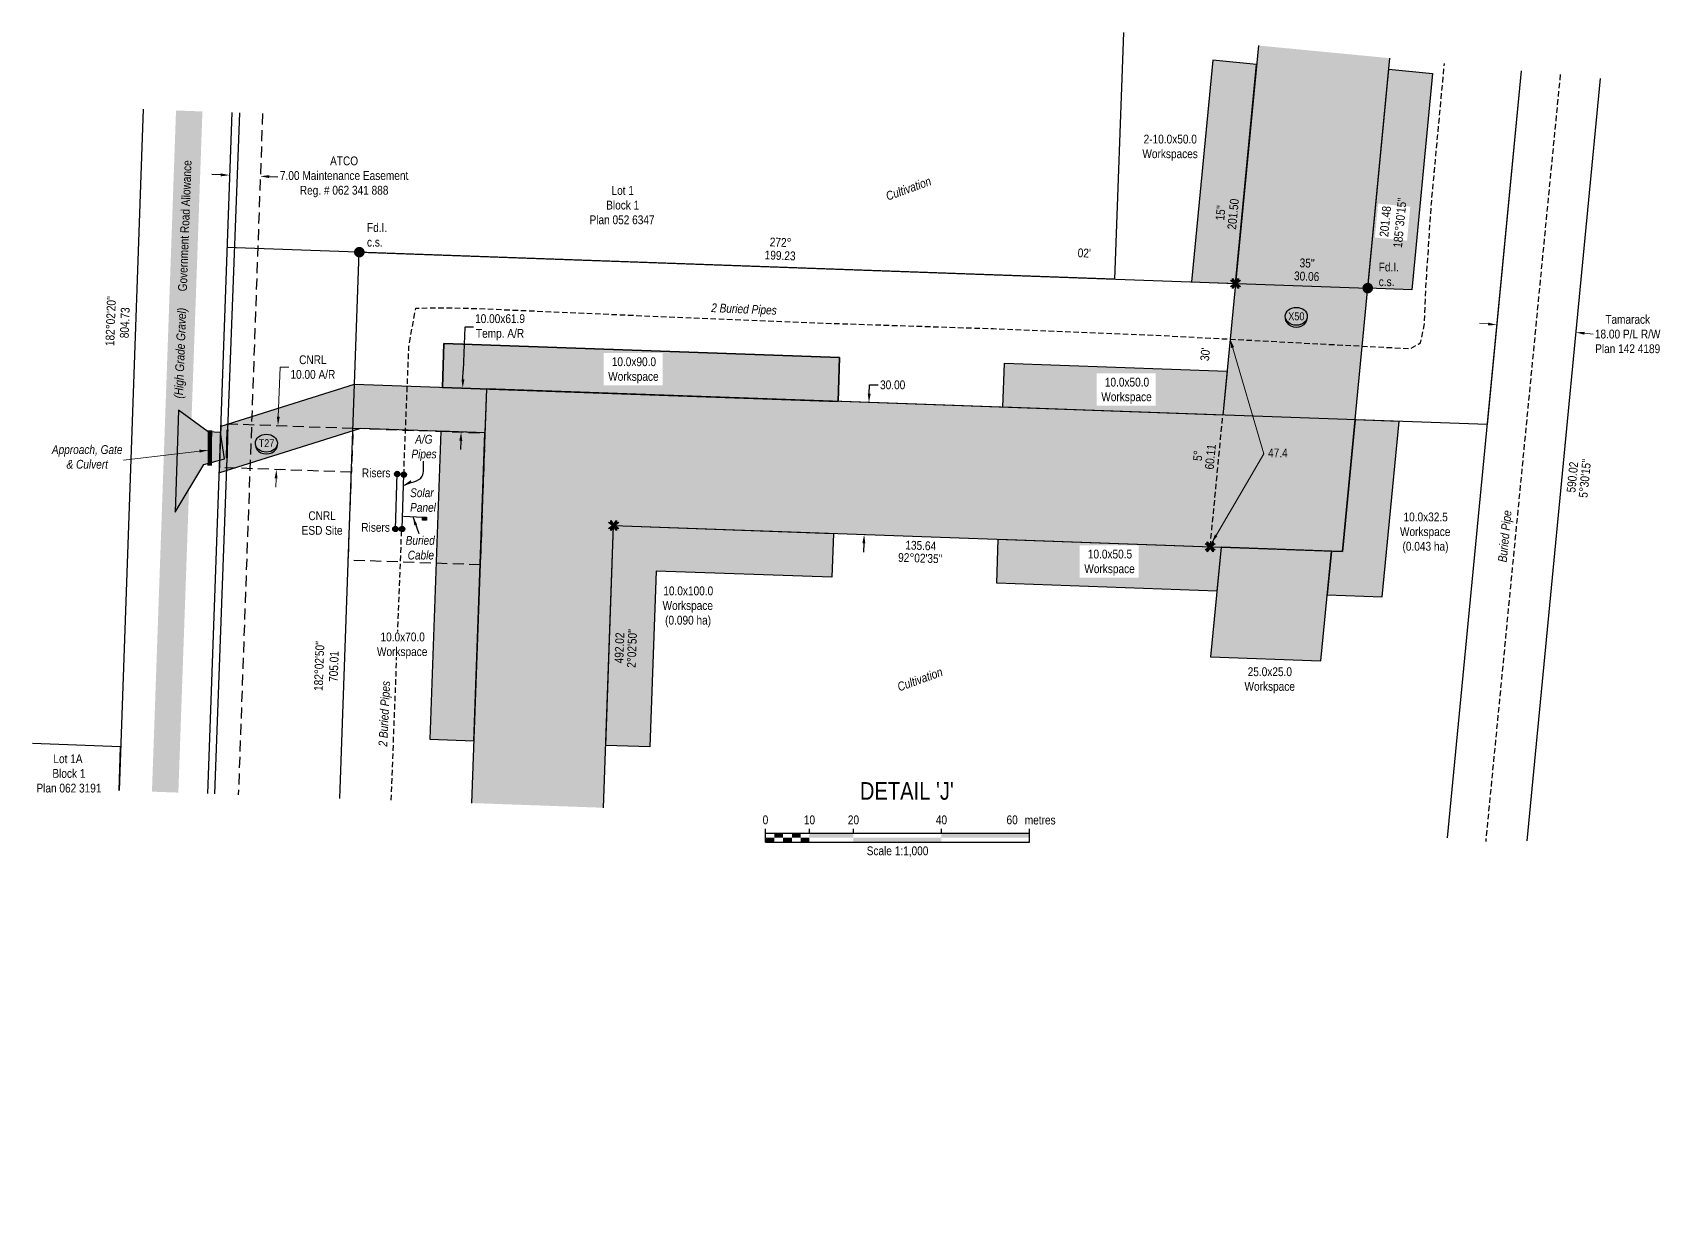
# Model space of a CAD drawing. Extents: x 338216 to 346362, y 6125251 to 6136161.
# Drawn here: x 338373 to 340222, y 6133635 to 6134965 of the extents above; entities that cross this region are included whole.
import ezdxf
from ezdxf.enums import TextEntityAlignment as Align

# ---------------------------------------------------------------- set-up
doc = ezdxf.new("R2010")
doc.units = 0
doc.header["$LTSCALE"] = 5
doc.header["$PDSIZE"] = 0.5
for name, pattern in [('foc-ACCESSROAD', [3.75, 2.5, -1.25]), ('foc-FLOWLINE', [3.75, 2.5, -1.25]), ('foc-TRAV', [1.875, 1.25, -0.625]), ('UG_PIPE', [1.875, 1.25, -0.625])]:
    doc.linetypes.add(name, pattern=pattern)
doc.layers.get('Defpoints').update_dxf_attribs({"color": 9})
for name, color, linetype in [('AS-CABLE', 224, 'foc-CABLE'), ('AS-FENCE', 48, 'foc-FENCE'), ('AS-PIPE-AG', 44, 'Continuous'), ('AS-PIPE-UG', 44, 'UG_PIPE'), ('AS-PIPE-UG-T', 44, 'Continuous'), ('AS-POWER', 104, 'foc-POWER'), ('AS-ROADS', 254, 'Continuous'), ('AS-SYMBOL', 7, 'Continuous'), ('C-AR', 13, 'foc-ACCESSROAD'), ('C-RW', 13, 'Continuous'), ('C-WS', 13, 'foc-ACCESSROAD'), ('DETAIL-T', 7, 'Continuous'), ('F-EZE', 190, 'foc-FLOWLINE'), ('F-RW', 190, 'Continuous'), ('F-WS-S', 190, 'Continuous'), ('L-BD', 7, 'Continuous'), ('L-BD1', 253, 'Continuous'), ('L-MON', 1, 'Continuous'), ('L-ROAD-T', 7, 'Continuous'), ('L-SEC', 7, 'Continuous'), ('L-TITLEDB', 4, 'Continuous'), ('P-CROSSINGS', 250, 'Continuous'), ('P-PROPOSED', 10, 'Continuous'), ('P-PROPOSED-H', 21, 'Continuous'), ('P-TEMP-BLUE', 146, 'Continuous'), ('P-TEMP-BLUE-T', 146, 'Continuous'), ('P-TRAV', 4, 'foc-TRAV'), ('P-TXT', 4, 'Continuous')]:
    doc.layers.add(name, color=color, linetype=linetype)
for name, color, linetype, lineweight in [('AS-GENERAL', 48, 'Continuous', 18), ('C-AR-T', 13, 'Continuous', 9), ('F-RW-T', 190, 'Continuous', 9), ('T-TEXT', 48, 'Continuous', 18), ('T-TIE-T', 201, 'Continuous', 18)]:
    doc.layers.add(name, color=color, linetype=linetype, lineweight=lineweight)
doc.layers.add('P-TEMP-BLUE-H', color=7, linetype='Continuous', true_color=0x99e6ff)
doc.styles.add('80', font='ARIALN.TTF', dxfattribs={"height": 10})
doc.styles.add('80CG', font='ARIALN.TTF', dxfattribs={"height": 10})
doc.styles.add('80L', font='ARIALN.TTF', dxfattribs={"height": 10})
doc.styles.add('80LS', font='ARIALNI.TTF', dxfattribs={"height": 10})
doc.styles.add('Crossing', font='ARIALN.TTF', dxfattribs={"height": 10})
doc.styles.add('foc-LtypeFont', font='ARIALN.TTF', dxfattribs={"height": 7.35})
doc.linetypes.add('foc-CABLE', pattern='A,2,-1,["C",foc-LtypeFont,S=0.2,R=0,X=-0.625,Y=-0.75],-1.24,8', length=12.24)
doc.linetypes.add('foc-FENCE', pattern='A,10,-1,["X",foc-LtypeFont,S=0.2,R=0,X=-0.625,Y=-0.75],-1.24', length=12.24)
doc.linetypes.add('foc-POWER', pattern='A,6,-1,["P",foc-LtypeFont,S=0.2,R=0,X=-0.625,Y=-0.75],-1.24,4', length=12.24)
doc.dimstyles.new('Compass 5 000', dxfattribs={"dimscale": 5, "dimtxt": 9, "dimasz": 2, "dimexe": 0.2, "dimexo": 0.0625, "dimgap": 0.5, "dimtad": 0, "dimtih": 1, "dimtoh": 1, "dimzin": 0, "dimdsep": 46, "dimtxsty": '80CG', "dimcen": 0.1, "dimse1": 1, "dimse2": 1, "dimclrd": 256, "dimclrt": 256, "dimaunit": 1, "dimadec": 4, "dimazin": 0, "dimtfac": 0.06, "dimtofl": 0, "dimtmove": 0, "dimatfit": 1, "dimfxl": 0.2, "dimtolj": 1, "dimtzin": 0, "dimlwd": -1, "dimarcsym": 0})

# ---------------------------------------------------------------- blocks, each defined once
blk = doc.blocks.new('*D299')
at = {"layer": 'C-AR-T', "transparency": 16777216}
for p, q in [((338652.3, 6134528.9), (338654.3, 6134585.3)), ((338654.3, 6134585.3), (338664.3, 6134585.3)), ((338649.8, 6134458.9), (338649.5, 6134448.9))]:
    blk.add_line(p, q, dxfattribs=at)
for points in [[(338650.7, 6134528.9), (338654, 6134528.8), (338652, 6134518.9)], [(338648.2, 6134459), (338651.5, 6134458.9), (338650.2, 6134468.9)]]:
    blk.add_solid(points, dxfattribs=at)
at = {"layer": 'Defpoints', "color": 0, "transparency": 16777216}
for p in [(338652, 6134518.9), (338661.6, 6134518.5), (338659.8, 6134468.6)]:
    blk.add_point(p, dxfattribs=at)
at = {"layer": 'C-AR-T', "transparency": 16777216, "insert": (338691.6, 6134585.3), "char_height": 10, "attachment_point": 5, "style": '80CG'}
blk.add_mtext('\\A1;CNRL\\P10.00 A/R', dxfattribs=at)
blk = doc.blocks.new('RISER')
h = blk.add_hatch(color=255)
h.dxf.hatch_style = 1
edge = h.paths.add_edge_path()
edge.add_arc((0, 0), 0.7, 0, 360)
blk.add_hatch(color=48).paths.add_polyline_path([(0.58, -0.15), (-0.58, -0.15, 0.774597)])
at = {"color": 48}
blk.add_line((-0.58, -0.15), (0.58, -0.15), dxfattribs=at)
blk.add_circle((0, 0), 0.6, dxfattribs=at)
blk = doc.blocks.new('*D298')
at = {"layer": 'Defpoints', "color": 0, "transparency": 16777216}
for p in [(338852.7, 6134561.8), (338861.8, 6134561.5), (338850.9, 6134511.9)]:
    blk.add_point(p, dxfattribs=at)
at = {"layer": 'P-TEMP-BLUE-T', "transparency": 16777216}
for p, q in [((338864.2, 6134630.5), (338862.5, 6134581.5)), ((338874.2, 6134630.5), (338864.2, 6134630.5)), ((338862.1, 6134571.5), (338862.5, 6134581.5)), ((338859.6, 6134501.6), (338859.3, 6134491.6))]:
    blk.add_line(p, q, dxfattribs=at)
for points in [[(338860.4, 6134571.6), (338863.8, 6134571.4), (338861.8, 6134561.5)], [(338857.9, 6134501.6), (338861.3, 6134501.5), (338860, 6134511.5)]]:
    blk.add_solid(points, dxfattribs=at)
at = {"layer": 'P-TEMP-BLUE-T', "transparency": 16777216, "insert": (338904.2, 6134630.5), "char_height": 10, "attachment_point": 5, "style": '80CG'}
blk.add_mtext('\\A1;10.00x61.9 \\PTemp. A/R', dxfattribs=at)
blk = doc.blocks.new('fdia')
at = {"color": 255, "const_width": 1}
blk.add_lwpolyline([(-0.5, 0, 1), (0.5, 0, 1)], format="xyb", close=True, dxfattribs=at)
blk = doc.blocks.new('Fdiaa')
blk.add_blockref('fdia', (0, 0))
blk = doc.blocks.new('fdib')
at = {"color": 1, "const_width": 1.6}
blk.add_lwpolyline([(-0.4, 0, 1), (0.4, 0, 1)], format="xyb", close=True, dxfattribs=at)
at = {"color": 1}
blk.add_circle((0, 0), 0.8, dxfattribs=at)
blk = doc.blocks.new('Fdibb')
blk.add_blockref('fdib', (0, 0))
blk = doc.blocks.new('fdicc')
for name in ['Fdibb', 'Fdiaa']:
    blk.add_blockref(name, (0, 0))
blk = doc.blocks.new('FDI')
blk.add_blockref('fdicc', (0, 0))
blk = doc.blocks.new('TEMP')
h = blk.add_hatch(color=255)
h.dxf.hatch_style = 1
h.paths.add_polyline_path([(0, 0.25), (-0.67, 1.15), (-0.67, 0.67), (-1.15, 0.67), (-0.25, 0), (-1.15, -0.67), (-0.67, -0.67), (-0.67, -1.15), (0, -0.25), (0.67, -1.15), (0.67, -0.67), (1.15, -0.67), (0.25, 0), (1.15, 0.67), (0.67, 0.67), (0.67, 1.15)])
h.paths.add_polyline_path([(0.57, 0.85), (0.57, 0.57), (0.85, 0.57), (0.08, 0), (0.85, -0.57), (0.57, -0.57), (0.57, -0.85), (0, -0.08), (-0.57, -0.85), (-0.57, -0.57), (-0.85, -0.57), (-0.08, 0), (-0.85, 0.57), (-0.57, 0.57), (-0.57, 0.85), (0, 0.08)], flags=16)
h = blk.add_hatch(color=1)
h.dxf.hatch_style = 1
h.paths.add_polyline_path([(0, 0.08), (-0.57, 0.85), (-0.57, 0.57), (-0.85, 0.57), (-0.08, 0), (-0.85, -0.57), (-0.57, -0.57), (-0.57, -0.85), (0, -0.08), (0.57, -0.85), (0.57, -0.57), (0.85, -0.57), (0.08, 0), (0.85, 0.57), (0.57, 0.57), (0.57, 0.85)])
at = {"color": 1}
for p, q in [((-0.08, 0), (0.08, 0)), ((0, 0.08), (0, -0.08))]:
    blk.add_line(p, q, dxfattribs=at)
at = {"color": 255, "flags": 128}
blk.add_lwpolyline([(-0.25, 0), (-1.15, 0.67), (-0.67, 0.67), (-0.67, 1.15), (0, 0.25), (0.67, 1.15), (0.67, 0.67), (1.15, 0.67), (0.25, 0), (1.15, -0.67), (0.67, -0.67), (0.67, -1.15), (0, -0.25), (-0.67, -1.15), (-0.67, -0.67), (-1.15, -0.67)], close=True, dxfattribs=at)
at = {"color": 1, "flags": 128}
blk.add_lwpolyline([(-0.08, 0), (-0.85, 0.57), (-0.57, 0.57), (-0.57, 0.85), (0, 0.08), (0.57, 0.85), (0.57, 0.57), (0.85, 0.57), (0.08, 0), (0.85, -0.57), (0.57, -0.57), (0.57, -0.85), (0, -0.08), (-0.57, -0.85), (-0.57, -0.57), (-0.85, -0.57)], close=True, dxfattribs=at)
blk = doc.blocks.new('xing2')
h = blk.add_hatch(color=50)
h.dxf.hatch_style = 1
edge = h.paths.add_edge_path()
edge.add_ellipse((0, 0), major_axis=(-12.5, 0), ratio=0.816297, start_angle=0, end_angle=360)
h = blk.add_hatch(color=250)
h.dxf.hatch_style = 1
edge = h.paths.add_edge_path()
edge.add_ellipse((0, -2), major_axis=(-12.5, 0), ratio=0.816297, start_angle=0, end_angle=180)
edge.add_line((12.5, -2), (12.5, 0))
edge.add_ellipse((0, 0), major_axis=(-12.5, 0), ratio=0.816297, start_angle=0, end_angle=180, ccw=False)
edge.add_line((-12.5, 0), (-12.5, -2))
at = {"color": 250}
blk.add_ellipse((0, 0), major_axis=(-12.5, 0), ratio=0.816297, dxfattribs=at)
blk.add_ellipse((0, -2), major_axis=(-12.5, 0), ratio=0.816297, start_param=0, end_param=3.141593, dxfattribs=at)
at = {"color": 250, "style": 'Crossing'}
blk.add_attdef('CROSSING', text='', height=9, dxfattribs=at).set_placement((0.1, 0), align=Align.MIDDLE_CENTER)
at = {"color": 250, "style": 'Crossing', "flags": 1}
for tag, p in [('OWNER', (0.1, -12.5)), ('DESCRIPTION', (0.1, -25.8)), ('LOCATION', (0.1, -39.3)), ('DWG_REF', (0.1, -52.8))]:
    blk.add_attdef(tag, text='', height=9, dxfattribs=at).set_placement(p, align=Align.MIDDLE_CENTER)
blk = doc.blocks.new('Well_proximity')
h = blk.add_hatch(color=191)
h.dxf.hatch_style = 1
edge = h.paths.add_edge_path()
edge.add_ellipse((0, 0), major_axis=(-12.5, 0), ratio=0.816297, start_angle=0, end_angle=360)
h = blk.add_hatch(color=250)
h.dxf.hatch_style = 1
edge = h.paths.add_edge_path()
edge.add_ellipse((0, -2), major_axis=(-12.5, 0), ratio=0.816297, start_angle=0, end_angle=180)
edge.add_line((12.5, -2), (12.5, 0))
edge.add_ellipse((0, 0), major_axis=(-12.5, 0), ratio=0.816297, start_angle=0, end_angle=180, ccw=False)
edge.add_line((-12.5, 0), (-12.5, -2))
at = {"color": 250}
blk.add_ellipse((0, 0), major_axis=(-12.5, 0), ratio=0.816297, dxfattribs=at)
blk.add_ellipse((0, -2), major_axis=(-12.5, 0), ratio=0.816297, start_param=0, end_param=3.141593, dxfattribs=at)
at = {"color": 250, "style": '80L'}
blk.add_attdef('CROSSING', text='', height=9, dxfattribs=at).set_placement((0.1, 0), align=Align.MIDDLE_CENTER)
blk = doc.blocks.new('*D300')
at = {"layer": 'Defpoints', "color": 0, "transparency": 16777216}
for p in [(338597, 6134803.4), (338529.2, 6132897.9), (338564.1, 6132896.7)]:
    blk.add_point(p, dxfattribs=at)
at = {"layer": 'F-WS-S', "transparency": 16777216}
for p, q in [((338587, 6134803.7), (338577, 6134804.1)), ((338641.9, 6134801.8), (338651.9, 6134801.4))]:
    blk.add_line(p, q, dxfattribs=at)
for points in [[(338587, 6134805.4), (338586.9, 6134802), (338597, 6134803.4)], [(338642, 6134803.4), (338641.9, 6134800.1), (338631.9, 6134802.1)]]:
    blk.add_solid(points, dxfattribs=at)
at = {"layer": 'F-WS-S', "transparency": 16777216, "insert": (338727.1, 6134801.4), "char_height": 10, "attachment_point": 5, "style": '80CG'}
blk.add_mtext('\\A1;ATCO\\P7.00 Maintenance Easement\\PReg. # 062 341 888', dxfattribs=at)
blk = doc.blocks.new('*D301')
at = {"layer": 'Defpoints', "color": 0, "transparency": 16777216}
for p in [(339347.9, 6134544.2), (339317.8, 6134395.2), (339342.6, 6134394.3)]:
    blk.add_point(p, dxfattribs=at)
at = {"layer": 'P-TXT', "transparency": 16777216}
for p, q in [((339323.5, 6134555.1), (339323.9, 6134565.1)), ((339323.9, 6134565.1), (339333.9, 6134565.1)), ((339317.5, 6134385.2), (339317.1, 6134375.2))]:
    blk.add_line(p, q, dxfattribs=at)
for points in [[(339321.9, 6134555.1), (339325.2, 6134555), (339323.2, 6134545.1)], [(339315.8, 6134385.3), (339319.1, 6134385.2), (339317.8, 6134395.2)]]:
    blk.add_solid(points, dxfattribs=at)
at = {"layer": 'P-TXT', "transparency": 16777216, "insert": (339350.2, 6134565.1), "char_height": 10, "attachment_point": 5, "style": '80CG'}
blk.add_mtext('\\A1;30.00', dxfattribs=at)
blk = doc.blocks.new('*U254')
at = {"color": 0}
for p, q in [((-150, 0), (-150, 15)), ((-150, 10), (150.2, 10)), ((-150, 0), (150.2, 0)), ((-100, 10), (-100, 15)), ((-50, 10), (-50, 15)), ((50, 10), (50, 15)), ((150.2, 0), (150.2, 15))]:
    blk.add_line(p, q, dxfattribs=at)
for points in [[(-150, 5), (-140, 5), (-150, 0), (-140, 0)], [(-140, 10), (-130, 10), (-140, 5), (-130, 5)], [(-130, 5), (-120, 5), (-130, 0), (-120, 0)], [(-120, 10), (-110, 10), (-120, 5), (-110, 5)], [(-110, 5), (-100, 5), (-110, 0), (-100, 0)], [(-100, 10), (-50, 10), (-100, 5), (-50, 5)], [(-50, 5), (50, 5), (-50, 0), (50, 0)], [(50, 10), (150.2, 10), (50, 5), (150.2, 5)]]:
    blk.add_solid(points, dxfattribs=at)
at = {"color": 0, "style": '80'}
blk.add_text('metres', height=10, dxfattribs=at).set_placement((162.2, 20), align=Align.CENTER)
at = {"color": 0, "char_height": 10, "style": '80'}
for s, insert, attachment_point in [('0', (-150, 30.2), 2), ('10', (-100, 30.2), 2), ('20', (-50, 30.2), 2), ('40', (50, 30.2), 2), ('60', (136.7, 30.2), 3), ('Scale 1:1,000', (0.1, -5), 2)]:
    blk.add_mtext(s, dxfattribs=dict(at, insert=insert, attachment_point=attachment_point))
blk = doc.blocks.new('*D302')
at = {"layer": 'Defpoints', "color": 0, "transparency": 16777216}
for p in [(340126.1, 6134624.7), (339986.7, 6134115.1), (340076.2, 6134106.5)]:
    blk.add_point(p, dxfattribs=at)
at = {"layer": 'F-RW-T', "transparency": 16777216}
for p, q in [((340026.6, 6134634.3), (340016.6, 6134635.2)), ((340136.1, 6134623.7), (340146, 6134622.8))]:
    blk.add_line(p, q, dxfattribs=at)
for points in [[(340026.7, 6134635.9), (340026.4, 6134632.6), (340036.5, 6134633.3)], [(340136.2, 6134625.4), (340135.9, 6134622.1), (340126.1, 6134624.7)]]:
    blk.add_solid(points, dxfattribs=at)
at = {"layer": 'F-RW-T', "transparency": 16777216, "insert": (340185.1, 6134622.8), "char_height": 10, "attachment_point": 5, "style": '80CG'}
blk.add_mtext('\\A1;Tamarack\\P18.00 P/L R/W\\PPlan 142 4189', dxfattribs=at)

msp = doc.modelspace()

# ---------------------------------------------------------------- hatches: boundary and pattern name
at = {"layer": 'AS-POWER'}
h = msp.add_hatch(color=256, dxfattribs=at)
h.dxf.hatch_style = 1
h.paths.add_polyline_path([(338816.304, 6134414.969), (338820.758, 6134414.969), (338820.758, 6134411.408), (338816.304, 6134411.408)])
at = {"layer": 'AS-ROADS'}
h = msp.add_hatch(color=256, dxfattribs=at)
h.dxf.hatch_style = 1
h.paths.add_polyline_path([(338535.047, 6134420.554), (338567.812, 6134474.762), (338591.222, 6134480.952), (338586.852, 6134510.977), (338572.612, 6134511.642), (338539.134, 6134536.281)])
at = {"layer": 'P-PROPOSED-H'}
h = msp.add_hatch(color=256, dxfattribs=at)
h.dxf.hatch_style = 1
h.paths.add_polyline_path([(339914.974, 6134936.253), (339765.698, 6134950.627), (339725.265, 6134530.779), (338888.696, 6134560.541), (338871.906, 6134090.04), (339021.778, 6134084.692), (339033.22, 6134405.337), (339861.01, 6134375.888)])
at = {"layer": 'P-TEMP-BLUE-H'}
h = msp.add_hatch(color=256, dxfattribs=at)
h.dxf.hatch_style = 1
h.paths.add_polyline_path([(339713.873, 6134933.964), (339689.624, 6134682.164), (339739.672, 6134680.378), (339763.632, 6134929.172)])
h = msp.add_hatch(color=256, dxfattribs=at)
h.dxf.hatch_style = 1
h.paths.add_polyline_path([(339913.777, 6134923.816), (339963.535, 6134919.025), (339939.866, 6134673.237), (339889.817, 6134675.022)])
h = msp.add_hatch(color=256, dxfattribs=at)
h.dxf.hatch_style = 1
h.paths.add_polyline_path([(338840.524, 6134612.282), (339289.96, 6134596.286), (339288.181, 6134546.329), (338838.746, 6134562.325)])
h = msp.add_hatch(color=256, dxfattribs=at)
h.dxf.hatch_style = 1
h.paths.add_polyline_path([(339730.066, 6134580.629), (339725.265, 6134530.779), (339475.478, 6134539.665), (339477.256, 6134589.623)])
h = msp.add_hatch(color=256, dxfattribs=at)
h.dxf.hatch_style = 1
h.paths.add_polyline_path([(338886.911, 6134510.584), (338745.655, 6134515.629), (338585.424, 6134465.086), (338587.293, 6134518.092), (338738.832, 6134565.894), (338888.696, 6134560.541)])
h = msp.add_hatch(color=256, dxfattribs=at)
h.dxf.hatch_style = 1
h.paths.add_polyline_path([(338836.954, 6134512.366), (338824.478, 6134162.687), (338874.435, 6134160.905), (338886.911, 6134510.584)])
h = msp.add_hatch(color=256, dxfattribs=at)
h.dxf.hatch_style = 1
h.paths.add_polyline_path([(339848.498, 6134376.333), (339843.695, 6134326.483), (339906.258, 6134324.257), (339925.461, 6134523.657), (339875.412, 6134525.437), (339861.01, 6134375.888)])
h = msp.add_hatch(color=256, dxfattribs=at)
h.dxf.hatch_style = 1
h.paths.add_polyline_path([(339282.847, 6134396.457), (339281.069, 6134346.499), (339081.396, 6134353.603), (339074.27, 6134153.775), (339024.307, 6134155.557), (339033.22, 6134405.337)])
h = msp.add_hatch(color=256, dxfattribs=at)
h.dxf.hatch_style = 1
h.paths.add_polyline_path([(339718.572, 6134330.934), (339468.369, 6134339.836), (339470.147, 6134389.793), (339723.376, 6134380.784)])
h = msp.add_hatch(color=256, dxfattribs=at)
h.dxf.hatch_style = 1
h.paths.add_polyline_path([(339723.376, 6134380.784), (339711.367, 6134256.16), (339836.489, 6134251.709), (339848.498, 6134376.333)])

# ---------------------------------------------------------------- linework, layer by layer
at = {"layer": 'AS-CABLE', "flags": 128}
msp.add_lwpolyline([(338794.362, 6134415.999), (338816.667, 6134414.834)], dxfattribs=at)
at = {"layer": 'AS-FENCE', "flags": 128}
msp.add_lwpolyline([(338608.088, 6134874.235), (338594.562, 6134514.137), (338593.777, 6134481.902), (338579.992, 6134100.457)], dxfattribs=at)
at = {"layer": 'AS-FENCE', "const_width": 2.499, "flags": 128}
msp.add_lwpolyline([(338594.562, 6134514.137), (338593.777, 6134481.902)], dxfattribs=at)
at = {"layer": 'AS-GENERAL', "const_width": 4.999, "flags": 128}
msp.add_lwpolyline([(338574.787, 6134513.582), (338574.387, 6134473.477)], dxfattribs=at)
at = {"layer": 'AS-PIPE-AG', "flags": 128}
for points in [[(338785.367, 6134401.372), (338787.397, 6134463.922)], [(338792.892, 6134401.442), (338794.862, 6134463.172)]]:
    msp.add_lwpolyline(points, dxfattribs=at)
at = {"layer": 'AS-PIPE-UG', "flags": 128}
for points in [[(338794.877, 6134463.182), (338800.617, 6134608.707), (338808.427, 6134652.322), (338843.852, 6134652.797), (338878.167, 6134651.892), (339065.737, 6134643.717), (339273.327, 6134635.252), (339464.417, 6134628.982), (339656.987, 6134621.102), (339854.372, 6134610.692), (339938.617, 6134606.312), (339949.727, 6134612.952), (339954.107, 6134632.632), (339955.837, 6134675.557), (339962.147, 6134771.257), (339976.947, 6134930.285)], [(340108.501, 6134917.618), (340069.517, 6134517.082), (340023.801, 6134046.306)], [(339780.22, 6134614.603), (339854.372, 6134610.692), (339938.617, 6134606.312), (339949.727, 6134612.952), (339954.107, 6134632.632), (339955.837, 6134675.557), (339962.147, 6134771.257), (339965.521, 6134807.505)], [(338780.585, 6134093.299), (338792.322, 6134396.107), (338792.712, 6134401.412)]]:
    msp.add_lwpolyline(points, dxfattribs=at)
at = {"layer": 'AS-POWER'}
msp.add_lwpolyline([(338816.304, 6134414.969), (338820.758, 6134414.969), (338820.758, 6134411.408), (338816.304, 6134411.408)], close=True, dxfattribs=at)
at = {"layer": 'AS-ROADS', "const_width": 29.993, "flags": 128}
msp.add_lwpolyline([(338551.142, 6134876.306), (338523.813, 6134102.462)], dxfattribs=at)
at = {"layer": 'AS-ROADS', "flags": 128}
msp.add_lwpolyline([(338535.047, 6134420.554), (338567.812, 6134474.762), (338591.222, 6134480.952), (338586.852, 6134510.977), (338572.612, 6134511.642), (338539.134, 6134536.281)], close=True, dxfattribs=at)
at = {"layer": 'C-AR', "flags": 128}
msp.add_lwpolyline([(338735.436, 6134465.889), (338585.641, 6134471.24), (338587.402, 6134521.198), (338737.221, 6134515.847)], close=True, dxfattribs=at)
at = {"layer": 'C-RW', "flags": 128}
for points in [[(340064.17, 6134921.886), (340025.397, 6134520.101), (338888.703, 6134560.541), (338871.896, 6134090.041)], [(338722.179, 6134095.383), (338744.377, 6134715.882), (339889.817, 6134675.022), (339903.154, 6134813.51)]]:
    msp.add_lwpolyline(points, dxfattribs=at)
at = {"layer": 'C-WS', "flags": 128}
msp.add_lwpolyline([(338737.221, 6134515.847), (338887.092, 6134510.493), (338881.739, 6134360.622), (338731.867, 6134365.975)], close=True, dxfattribs=at)
at = {"layer": 'F-EZE'}
msp.add_line((338634.467, 6134873.276), (338606.933, 6134099.496), dxfattribs=at)
at = {"layer": 'F-RW', "flags": 128}
for points in [[(339980.419, 6134050.483), (340064.326, 6134921.871)], [(340153.892, 6134913.247), (340070.506, 6134047.268)]]:
    msp.add_lwpolyline(points, dxfattribs=at)
at = {"layer": 'L-SEC'}
for p, q in [((338499.002, 6134878.201), (338471.464, 6134104.33)), ((338599.556, 6134874.545), (338572.007, 6134100.742))]:
    msp.add_line(p, q, dxfattribs=at)
at = {"layer": 'L-TITLEDB', "flags": 128}
for points in [[(339612.515, 6134965.377), (339602.328, 6134685.214), (338594.037, 6134721.085)], [(338471.507, 6134104.329), (338473.278, 6134154.075), (338373.198, 6134157.739)]]:
    msp.add_lwpolyline(points, dxfattribs=at)
at = {"layer": 'P-PROPOSED', "flags": 128}
for points in [[(339765.698, 6134950.627), (339725.265, 6134530.779), (338888.696, 6134560.541), (338871.906, 6134090.04)], [(339021.778, 6134084.692), (339033.22, 6134405.337), (339861.01, 6134375.888), (339914.974, 6134936.253)]]:
    msp.add_lwpolyline(points, dxfattribs=at)
at = {"layer": 'P-TEMP-BLUE', "flags": 128}
for points in [[(339713.873, 6134933.964), (339689.624, 6134682.164), (339739.672, 6134680.378), (339763.632, 6134929.172)], [(339913.777, 6134923.816), (339963.535, 6134919.025), (339939.866, 6134673.237), (339889.817, 6134675.022)], [(338840.524, 6134612.282), (339289.96, 6134596.286), (339288.181, 6134546.329), (338838.746, 6134562.325)], [(339288.179, 6134546.329), (339289.957, 6134596.286), (338840.524, 6134612.282), (338838.746, 6134562.325), (339288.181, 6134546.329)], [(339730.066, 6134580.629), (339725.265, 6134530.779), (339475.478, 6134539.665), (339477.256, 6134589.623)], [(338886.911, 6134510.584), (338745.655, 6134515.629), (338585.424, 6134465.086), (338587.293, 6134518.092), (338738.832, 6134565.894), (338888.696, 6134560.541)], [(338836.954, 6134512.366), (338824.478, 6134162.687), (338874.435, 6134160.905), (338886.911, 6134510.584)], [(339848.498, 6134376.333), (339843.695, 6134326.483), (339906.258, 6134324.257), (339925.461, 6134523.657), (339875.412, 6134525.437), (339861.01, 6134375.888)], [(339282.847, 6134396.457), (339281.069, 6134346.499), (339081.396, 6134353.603), (339074.27, 6134153.775), (339024.307, 6134155.557), (339033.22, 6134405.337), (339282.847, 6134396.457)], [(339718.572, 6134330.934), (339468.369, 6134339.836), (339470.147, 6134389.793), (339723.376, 6134380.784), (339718.572, 6134330.934)], [(339723.376, 6134380.784), (339711.367, 6134256.16), (339836.489, 6134251.709), (339848.498, 6134376.333)]]:
    msp.add_lwpolyline(points, close=True, dxfattribs=at)
at = {"layer": 'P-TRAV', "flags": 128}
msp.add_lwpolyline([(339710.864, 6134381.229), (339725.265, 6134530.779)], dxfattribs=at)

# ---------------------------------------------------------------- block references
at = {"layer": 'AS-SYMBOL', "xscale": 4.998900549999979, "yscale": 4.998900549999979, "zscale": 24.99450274999979}
for p in [(338787.397, 6134463.922), (338794.862, 6134463.172), (338785.367, 6134401.372), (338792.892, 6134401.442)]:
    msp.add_blockref('RISER', p, dxfattribs=at)
at = {"layer": 'DETAIL-T', "xscale": 0.9995602683516067, "yscale": 0.9995602683516067, "zscale": 0.9995602683516067}
msp.add_blockref('*U254', (339355.642, 6134045.76), dxfattribs=at)
at = {"layer": 'L-MON'}
for name, p, xscale, yscale, zscale in [('FDI', (338744.377, 6134715.882), 4.998900549999979, 4.998900549999979, 24.99450274999987), ('TEMP', (339739.672, 6134680.378), 4.998900549999989, 4.998900549999989, 4.998900549999989), ('FDI', (339889.817, 6134675.022), 4.998900549999979, 4.998900549999979, 24.99999999999952), ('TEMP', (339033.22, 6134405.337), 4.998900549999979, 4.998900549999979, 4.998900549999979), ('TEMP', (339710.864, 6134381.229), 4.998900549999979, 4.998900549999979, 4.998900549999979)]:
    msp.add_blockref(name, p, dxfattribs=dict(at, xscale=xscale, yscale=yscale, zscale=zscale))
at = {"layer": 'P-CROSSINGS'}
for name, p, xscale, yscale, zscale, values in [('xing2', (339808.613, 6134643.008), 0.99978011, 0.99978011, 0.99978011, {'CROSSING': 'X50'}), ('Well_proximity', (338638.81, 6134498.883), 0.9993760893765571, 0.9993760893765571, 0.9993760893765571, {'CROSSING': 'T27'})]:
    msp.add_blockref(name, p, dxfattribs=dict(at, xscale=xscale, yscale=yscale, zscale=zscale)).add_auto_attribs(values)

# ---------------------------------------------------------------- texts
at = {"layer": 'AS-CABLE', "insert": (338796.693, 6134393.397), "char_height": 9.9956, "attachment_point": 1, "style": '80L'}
msp.add_mtext_dynamic_manual_height_columns('\\pi0.30256;{\\fArial Narrow|b0|i1|c0|p34;Buried \\P\\pi2.5867;Cable}', width=33.76242, gutter_width=50, heights=[0], dxfattribs=at)
at = {"layer": 'AS-PIPE-AG', "insert": (338803.203, 6134508.295), "char_height": 9.9956, "attachment_point": 1, "style": '80L'}
msp.add_mtext_dynamic_manual_height_columns('\\pi4.5634;{\\fArial Narrow|b0|i1|c0|p34;A/G \\P\\pi0.32928;Pipes}', width=28.72261, gutter_width=50, heights=[0], dxfattribs=at)
at = {"layer": 'AS-PIPE-UG-T', "attachment_point": 1, "style": '80L'}
for s, width, insert, char_height, rotation in [('{\\fArial Narrow|b0|i1|c0|p34;2 Buried Pipes}', 404.89984, (339144.292, 6134657.844), 9.9956, 357.664915), ('\\pi0.3054;{\\fArial Narrow|b0|i1|c0|p34;Buried Pipe}', 59.03588, (340037.596, 6134363.881), 9.9978, 84.499854), ('{\\fArial Narrow|b0|i1|c0|p34;2 Buried Pipes}', 404.89984, (338766.084, 6134154.526), 9.9956, 87.436729)]:
    msp.add_mtext_dynamic_manual_height_columns(s, width=width, gutter_width=49.989, heights=[0], dxfattribs=dict(at, insert=insert, char_height=char_height, rotation=rotation))
at = {"layer": 'AS-POWER', "insert": (338802.064, 6134447.564), "char_height": 9.9956, "attachment_point": 1, "style": '80L'}
msp.add_mtext_dynamic_manual_height_columns('{\\fArial Narrow|b0|i1|c0|p34;Solar\\PPanel}', width=68.55982, gutter_width=50, heights=[0], dxfattribs=at)
at = {"layer": 'C-AR-T', "insert": (338702.096, 6134408.09), "char_height": 9.9978, "attachment_point": 5, "style": '80CG'}
msp.add_mtext('\\A1;CNRL\\PESD Site', dxfattribs=at)
at = {"layer": 'DETAIL-T', "color": 3, "insert": (339366.296, 6134103.683), "char_height": 19.9912, "width": 223.75959, "attachment_point": 5, "style": '80CG'}
msp.add_mtext("DETAIL 'J'", dxfattribs=at)
at = {"layer": 'L-BD', "style": '80L'}
for s, rotation, p in [('272°', 357.957, (339222.913, 6134727.128)), ('199.23', 357.957, (339222.378, 6134712.14)), ("02'", 357.957, (339567.868, 6134714.92)), ("35''", 357.957, (339820.993, 6134703.493)), ('30.06', 357.957, (339820.459, 6134688.506)), ("182°02'20''", 87.962, (338461.867, 6134637.56)), ('590.02', 84.4999, (340122.315, 6134460.328)), ("5°30'15''", 84.4999, (340136.496, 6134458.962))]:
    msp.add_text(s, height=9.9978, rotation=rotation, dxfattribs=at).set_placement(p, align=Align.MIDDLE)
at = {"layer": 'L-BD', "insert": (338693.727, 6134245.936), "char_height": 9.9956, "width": 26.59567, "attachment_point": 2, "rotation": 87.951149, "style": '80L'}
msp.add_mtext("182%%D02'50''\\P705.01", dxfattribs=at)
at = {"layer": 'L-BD1', "style": '80L'}
for s, rotation, p in [('201.50', 84.4993, (339736.876, 6134759.102)), ("15''", 84.4993, (339722.695, 6134760.468)), ("30'", 84.4993, (339705.129, 6134599.805)), ('60.11', 84.4993, (339711.048, 6134483.393)), ('5°', 84.4993, (339696.866, 6134484.758)), ('135.64', 357.9625, (339382.105, 6134382.591)), ("92°02'35''", 357.9625, (339381.599, 6134368.354)), ('492.02', 87.9563, (339039.799, 6134266.272)), ("2°02'50''", 87.9563, (339054.037, 6134265.764))]:
    msp.add_text(s, height=9.9978, rotation=rotation, dxfattribs=at).set_placement(p, align=Align.MIDDLE)
at = {"layer": 'L-MON', "char_height": 9.9978, "attachment_point": 1, "style": '80L'}
for insert in [(338753.079, 6134748.901), (339902.311, 6134703.98)]:
    msp.add_mtext_dynamic_manual_height_columns('Fd.I. \\Pc.s.', width=22.04407, gutter_width=50, heights=[0], dxfattribs=dict(at, insert=insert))
at = {"layer": 'L-ROAD-T', "style": '80L'}
msp.add_text('Government Road Allowance', height=9.9978, rotation=87.891676, dxfattribs=at).set_placement((338546.115, 6134745.831), align=Align.MIDDLE_CENTER)
at = {"layer": 'L-TITLEDB', "char_height": 9.9978, "attachment_point": 1, "style": '80L'}
for s, insert in [('\\pi25.437;Lot 1\\P\\pi19.408;Block 1\\P\\pi0.47964;Plan 052 6347', (339005.395, 6134791.007)), ('\\pi20.543;Lot 1A\\P\\pi19.408;Block 1\\P\\pi1.2673;Plan 062 3191', (338376.322, 6134145.382))]:
    msp.add_mtext_dynamic_manual_height_columns(s, width=73.41264, gutter_width=49.989, heights=[0], dxfattribs=dict(at, insert=insert))
at = {"layer": 'T-TEXT', "style": '80LS'}
for s, rotation, p in [('Cultivation', 20, (339368.129, 6134788.183)), ('(High Grade Gravel)', 87.891676, (338540.902, 6134601.147)), ('Cultivation', 20, (339381.178, 6134230.648))]:
    msp.add_text(s, height=9.9978, rotation=rotation, dxfattribs=at).set_placement(p, align=Align.MIDDLE_CENTER)
at = {"layer": 'T-TEXT', "attachment_point": 1, "style": '80L'}
for s, width, gutter_width, insert, char_height in [('\\pi0.049989;{\\fArial Narrow|b0|i1|c0|p34;Approach, Gate\\P\\pi16.704;& Culvert}', 80.04829, 49.989, (338395.073, 6134496.585), 9.9978), ('Risers', 22.72123, 50, (338747.301, 6134470.161), 9.9956), ('Risers', 22.72123, 50, (338746.608, 6134408.263), 9.9956)]:
    msp.add_mtext_dynamic_manual_height_columns(s, width=width, gutter_width=gutter_width, heights=[0], dxfattribs=dict(at, insert=insert, char_height=char_height))
at = {"layer": 'T-TIE-T', "insert": (339776.62, 6134492.834), "char_height": 9.9978, "attachment_point": 1, "style": '80L'}
msp.add_mtext_dynamic_manual_height_columns('47.4', width=38.50013, gutter_width=50, heights=[0], dxfattribs=at)

# ---------------------------------------------------------------- dimensions: what is measured, and where the dimension line sits
at = {"layer": 'C-AR-T'}
dim = msp.add_linear_dim(base=(338651.962, 6134518.892), p1=(338659.773, 6134468.592), p2=(338661.558, 6134518.549), angle=87.9542, text='CNRL\\P10.00 A/R', dimstyle='Compass 5 000', dxfattribs=at)
dim.commit()
dim.dimension.update_dxf_attribs({"geometry": '*D299', "text_midpoint": (338691.615, 6134585.269), "dimtype": 161})
at = {"layer": 'P-TEMP-BLUE-T'}
dim = msp.add_linear_dim(base=(338861.754, 6134561.503), p1=(338850.943, 6134511.868), p2=(338852.727, 6134561.826), angle=87.9542, text='10.00x61.9 \\PTemp. A/R', dimstyle='Compass 5 000', override={"dimtmove": 1}, dxfattribs=at)
dim.commit()
dim.dimension.update_dxf_attribs({"geometry": '*D298', "text_midpoint": (338870.611, 6134630.497), "dimtype": 161})
at = {"layer": 'P-TXT'}
dim = msp.add_linear_dim(base=(339317.838, 6134395.212), p1=(339347.94, 6134544.203), p2=(339342.609, 6134394.33), angle=267.9625, text='30.00', dimstyle='Compass 5 000', dxfattribs=at)
dim.commit()
dim.dimension.update_dxf_attribs({"geometry": '*D301', "text_midpoint": (339350.205, 6134565.071), "dimtype": 161})

# ---------------------------------------------------------------- leaders
at = {"layer": 'AS-CABLE'}
msp.add_leader([(338805.137, 6134415.437), (338811.788, 6134396.454)], dimstyle='Compass 5 000', dxfattribs=at)
at = {"layer": 'AS-PIPE-AG', "path_type": 1}
msp.add_leader([(338794.471, 6134450.928), (338815.722, 6134461.233), (338817.364, 6134478.395)], dimstyle='Compass 5 000', override={"dimgap": 0.5, "dimtad": 0}, dxfattribs=at)
at = {"layer": 'T-TEXT'}
msp.add_leader([(338572.749, 6134490.952), (338476.503, 6134479.59)], dimstyle='Compass 5 000', dxfattribs=at)
at = {"layer": 'T-TIE-T'}
for points in [[(339733.575, 6134617.063), (339771.665, 6134486.927)], [(339712.565, 6134385.512), (339771.665, 6134486.927)]]:
    msp.add_leader(points, dimstyle='Compass 5 000', dxfattribs=at)

# ---------------------------------------------------------------- next in the draw order: texts
at = {"layer": 'L-BD', "insert": (339904.79, 6134751.287), "char_height": 9.9978, "width": 28.74306, "attachment_point": 2, "rotation": 84.499274, "style": '80L', "bg_fill": 2}
msp.add_mtext("201.48 \\P185°30'15''", dxfattribs=at)
at = {"layer": 'L-BD', "insert": (338472.972, 6134635.833), "char_height": 9.9978, "width": 11.44862, "attachment_point": 2, "rotation": 87.962, "style": '80L', "bg_fill": 3, "box_fill_scale": 1.2, "bg_fill_color": 256, "bg_fill_transparency": 0}
msp.add_mtext('804.73', dxfattribs=at)
at = {"layer": 'P-TEMP-BLUE-T', "char_height": 9.9978, "attachment_point": 1, "style": '80L', "bg_fill": 3, "bg_fill_color": 256, "bg_fill_transparency": 0}
for s, width, insert, box_fill_scale in [('\\pi1.5368;2-10.0x50.0\\P\\pi0.13531;Workspaces', 62.68527, (339633.719, 6134849.372), 1.2), ('\\pi7.0369;10.0x32.5\\P\\pi3.0269;Workspace\\P\\pi5.9287;(0.043 ha)', 62.68527, (339923.41, 6134420.063), 1.2), ('\\pi1.0042;10.0x100.0\\P\\pi0.13467;Workspace\\P\\pi3.0365;(0.090 ha)', 56.90082, (339088.662, 6134336.116), 1.1), ('\\pi4.189;10.0x70.0\\P\\pi0.13467;Workspace', 56.90082, (338764.255, 6134283.734), 1.1)]:
    msp.add_mtext_dynamic_manual_height_columns(s, width=width, gutter_width=49.989, heights=[0], dxfattribs=dict(at, insert=insert, box_fill_scale=box_fill_scale))
at = {"layer": 'P-TEMP-BLUE-T', "char_height": 9.9978, "attachment_point": 1, "style": '80L', "bg_fill": 2}
for s, insert in [('\\pi4.189;10.0x90.0\\P\\pi0.13467;Workspace', (339026.928, 6134596.426)), ('\\pi4.189;10.0x50.0\\P\\pi0.13467;Workspace', (339587.02, 6134573.26)), ('\\pi4.1447;10.0x50.5\\P\\pi0.13467;Workspace', (339567.749, 6134377.918)), ('\\pi3.7355;25.0x25.0\\P\\pi0.13467;Workspace', (339749.709, 6134244.277))]:
    msp.add_mtext_dynamic_manual_height_columns(s, width=56.90082, gutter_width=49.989, heights=[0], dxfattribs=dict(at, insert=insert))

# ---------------------------------------------------------------- next in the draw order: dimensions: what is measured, and where the dimension line sits
at = {"layer": 'F-RW-T'}
dim = msp.add_linear_dim(base=(340126.107, 6134624.694), p1=(339986.658, 6134115.093), p2=(340076.225, 6134106.472), angle=354.501804, text='Tamarack\\P18.00 P/L R/W\\PPlan 142 4189', dimstyle='Compass 5 000', dxfattribs=at)
dim.commit()
dim.dimension.update_dxf_attribs({"geometry": '*D302', "text_midpoint": (340185.101, 6134622.778), "dimtype": 161})
at = {"layer": 'F-WS-S'}
dim = msp.add_linear_dim(base=(338596.965, 6134803.359), p1=(338564.131, 6132896.658), p2=(338529.161, 6132897.902), angle=177.962047, text='ATCO\\P7.00 Maintenance Easement\\PReg. # 062 341 888', dimstyle='Compass 5 000', dxfattribs=at)
dim.commit()
dim.dimension.update_dxf_attribs({"geometry": '*D300', "text_midpoint": (338727.052, 6134801.403), "dimtype": 161})

doc.saveas('drawing.dxf')
